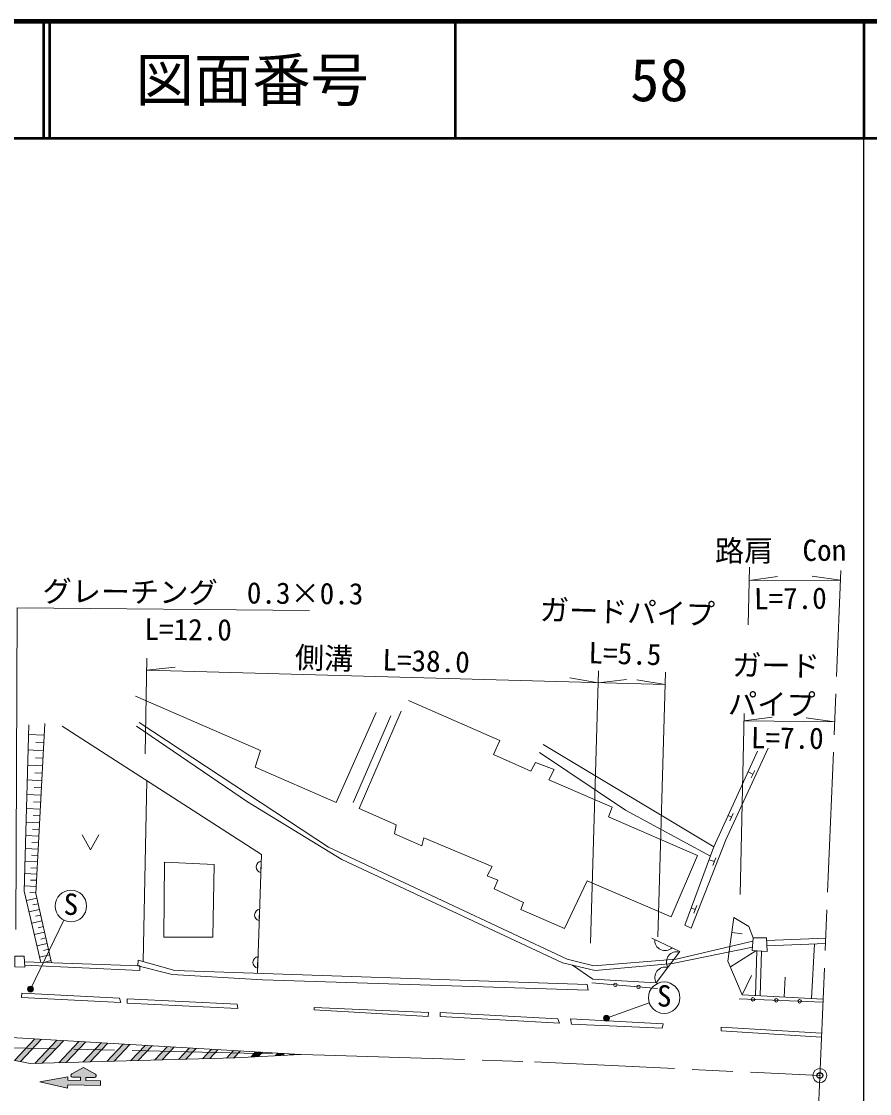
# Model space of a CAD drawing. Units: millimetres at full size, sheet at 1:1000; details may follow other scales. Extents: x 40000 to 680000, y 20000 to 380000.
# Drawn here: x 506852 to 579500, y 288182 to 380000 of the extents above; entities that cross this region are included whole.
import ezdxf
from ezdxf.enums import TextEntityAlignment as Align

# ---------------------------------------------------------------- set-up
doc = ezdxf.new("R2010")
doc.units = ezdxf.units.MM
doc.header["$LTSCALE"] = 1000
doc.header["$PDMODE"] = 32
doc.header["$PDSIZE"] = 500
doc.linetypes.add('CHAIN', pattern=[18.5, 12, -1.5, 3.5, -1.5])
for name, color, linetype, lineweight in [('M-BGD', 7, 'Continuous', 13), ('M-BGD-EXST', 7, 'Continuous', 13), ('M-BMK', 2, 'CHAIN', 13), ('M-BMK-SRVR', 3, 'Continuous', 13), ('M-STR-HTXT', 7, 'Continuous', 13), ('M-STR-STRC', 7, 'Continuous', 13), ('M-TTL', 2, 'Continuous', 140), ('M-TTL-BAND', 7, 'Continuous', 25), ('M-TTL-LINE', 7, 'Continuous', 50)]:
    doc.layers.add(name, color=color, linetype=linetype, lineweight=lineweight)
doc.layers.add('M-OTRS', color=6, linetype='Continuous')
doc.layers.add('M-TTL-TXT', color=7, linetype='Continuous')
doc.styles.add('ＭＳ ゴシック', font='')
doc.styles.get('ＭＳ ゴシック').set_extended_font_data('MS Gothic')

msp = doc.modelspace()

# ---------------------------------------------------------------- hatches: boundary and pattern name
at = {"layer": 'M-BGD-EXST'}
for points in [[(507847, 297251, -1), (507408, 297012, -0.41421), (507508, 297351, -0.41421)], [(557180, 294761, -1), (556741, 294522, -0.41421), (556841, 294861, -0.41421)]]:
    msp.add_hatch(color=256, dxfattribs=at).paths.add_polyline_path(points)
at = {"layer": 'M-STR-STRC'}
for points in [[(508583, 292829), (507996, 292863), (506252, 291022), (506774, 290919)], [(510475, 292718), (509887, 292753), (508004, 290764), (508641, 290781)], [(512366, 292607), (511779, 292642), (510055, 290821), (510691, 290838)], [(514258, 292496), (513671, 292531), (512105, 290877), (512742, 290895)], [(516150, 292385), (515563, 292420), (514156, 290934), (514792, 290952)], [(518042, 292275), (517455, 292309), (516207, 290991), (516843, 291008)], [(519934, 292164), (519347, 292198), (518257, 291048), (518894, 291065)], [(521826, 292053), (521238, 292087), (520308, 291104), (520944, 291122)], [(523717, 291942), (523130, 291976), (522358, 291161), (522995, 291179)], [(525609, 291831), (525022, 291865), (524409, 291218), (525045, 291235)], [(527501, 291720), (526914, 291755), (526491, 291308), (527143, 291342)], [(529393, 291609), (528806, 291644), (528592, 291418), (529244, 291452)], [(512374, 289571), (513117, 289555, 0.78564), (513192, 289837), (512158, 290401), (511170, 289878, 0.77336), (511237, 289595), (511907, 289581), (511901, 289306), (510822, 289329), (510828, 289604), (508421, 289182), (510808, 288657), (510813, 288932), (513624, 288872), (513632, 289269), (512368, 289296)]]:
    msp.add_hatch(color=256, dxfattribs=at).paths.add_polyline_path(points)

# ---------------------------------------------------------------- linework, layer by layer
at = {"layer": 'M-BGD'}
for p, q in [((538495, 320532), (535266, 313097)), ((510348, 319653), (527413, 308660)), ((508798, 318872), (507467, 318943)), ((508762, 318207), (508097, 318242)), ((551543, 318086), (566167, 309305)), ((567184, 309899), (570815, 317772)), ((508727, 317542), (507430, 317610)), ((508693, 316893), (508044, 316927)), ((569894, 317515), (566167, 309305)), ((508659, 316244), (507394, 316311)), ((508592, 314978), (507358, 315043)), ((508626, 315611), (507993, 315644)), ((517603, 314980), (517281, 299486)), ((569507, 315538), (569092, 315748)), ((569348, 315225), (569665, 315850)), ((508560, 314361), (507943, 314394)), ((508527, 313745), (507324, 313808)), ((508495, 313143), (507894, 313175)), ((508464, 312541), (507291, 312603)), ((508402, 311368), (507258, 311429)), ((508433, 311955), (507846, 311986)), ((567676, 311855), (567383, 311984)), ((567535, 311535), (567817, 312175)), ((508372, 310796), (507800, 310827)), ((508341, 310225), (507226, 310283)), ((508312, 309667), (507754, 309696)), ((564215, 302335), (567184, 309899)), ((508283, 309109), (507195, 309167)), ((508254, 308565), (507710, 308594)), ((527413, 308660), (527062, 298489)), ((566167, 309305), (563666, 302593)), ((508225, 308022), (507165, 308078)), ((527359, 307105), (527394, 308096)), ((566205, 308044), (565760, 308213)), ((566081, 307716), (566328, 308372)), ((508169, 306961), (507135, 307016)), ((508197, 307491), (507667, 307519)), ((508115, 305927), (507107, 305980)), ((508142, 306444), (507625, 306471)), ((508174, 304929), (507274, 304724)), ((508088, 305423), (507585, 305389)), ((508396, 303953), (507499, 303749)), ((508285, 304441), (507835, 304339)), ((527218, 302991), (527252, 303981)), ((564571, 303955), (564222, 304092)), ((564443, 303629), (564699, 304280)), ((508507, 303466), (508059, 303364)), ((508618, 302978), (507725, 302775)), ((508729, 302491), (508282, 302389)), ((563666, 302593), (564215, 302335)), ((508840, 302003), (507950, 301801)), ((508951, 301516), (508506, 301415)), ((569501, 301239), (562943, 299694)), ((567695, 301977), (568579, 301852)), ((570695, 301292), (575733, 301479)), ((509062, 301028), (508175, 300826)), ((509173, 300541), (508730, 300440)), ((562634, 299330), (569473, 300732)), ((567580, 299031), (569766, 300418)), ((569843, 300413), (569737, 296578)), ((570246, 300388), (570139, 296556)), ((570710, 300830), (575715, 301045)), ((574517, 296318), (574771, 301005)), ((509284, 300053), (508401, 299852)), ((509395, 299566), (508953, 299465)), ((527077, 298923), (527111, 299913)), ((555724, 297658), (561325, 297190)), ((568598, 296640), (569385, 298305)), ((572174, 296446), (572266, 298145)), ((568335, 296301), (575505, 296002))]:
    msp.add_line(p, q, dxfattribs=at)
for points in [[(516635, 322221), (527343, 317552), (526865, 316121), (533822, 313121), (537233, 320824)], [(539393, 320925), (535771, 312591), (538944, 311188), (538803, 310431), (541162, 309393), (541330, 310094), (547171, 307625), (546749, 306839), (547648, 306446), (547339, 305717), (549849, 304555), (549615, 303944), (553375, 302326), (555318, 306407), (562519, 303329), (564753, 308564), (557142, 311875), (557448, 312702), (552031, 315062), (552498, 315943), (550879, 316536), (550483, 315799), (547299, 317220), (547834, 318430), (540008, 321846)], [(507490, 319772), (507093, 305505), (508501, 299418)], [(509436, 299386), (508083, 305327), (508850, 319871)], [(516715, 319655), (526222, 313152), (534296, 308224), (553212, 299387), (555993, 298733), (562634, 299330)], [(562943, 299694), (555871, 299112), (553599, 299694), (533150, 309284), (516937, 319973)], [(551214, 317403), (558607, 312454), (565872, 308514)], [(512057, 310354), (512772, 309059), (513488, 310354)], [(569517, 301526), (569173, 302486), (567867, 303272), (567371, 299522), (568598, 296640), (575516, 296264)], [(560840, 301492), (563261, 300353), (561232, 297670)], [(507116, 299465), (516985, 299128), (517005, 298716), (507126, 299179)], [(561232, 297670), (555783, 297978), (554055, 299188)], [(575393, 293343), (566783, 293875), (566783, 293556), (575380, 293012)]]:
    msp.add_lwpolyline(points, dxfattribs=at)
for points in [[(523359, 307811), (523245, 301570), (519044, 301570), (519120, 308000)], [(569517, 301526), (569456, 300438), (570727, 300357), (570686, 301526)], [(506288, 299950), (506288, 299044), (507132, 298996), (507100, 299935)], [(555319, 297514), (520003, 298732), (516852, 299605), (516836, 299133), (519763, 298367), (527492, 297924), (555405, 297047)], [(506894, 296781), (506866, 296401), (515369, 295991), (515264, 296351)], [(515895, 296292), (515905, 295935), (525382, 295478), (525332, 295835)], [(531925, 295563), (531925, 295339), (541685, 294773), (541709, 295127)], [(542728, 295127), (542728, 294773), (552951, 294219), (552809, 294572)], [(553877, 294583), (553960, 294135), (561738, 293793), (561820, 294146)]]:
    msp.add_lwpolyline(points, close=True, dxfattribs=at)
for centre in [(557717, 297492), (559710, 297325), (569510, 296252), (571508, 296169), (573506, 296085)]:
    msp.add_circle(centre, 150, dxfattribs=at)
for centre, radius, start, end in [((527474, 307597), 505, 99.19552, 256.85371), ((527332, 303483), 505, 99.19552, 256.85371), ((561980, 301318), 886, 176.52928, 313.09742), ((562985, 299444), 886, 74.60775, 211.1759), ((527192, 299415), 505, 99.19552, 256.85371), ((561990, 298128), 886, 74.60775, 211.1759)]:
    msp.add_arc(centre, radius, start, end, dxfattribs=at)
at = {"layer": 'M-BGD-EXST'}
for p, q in [((507628, 297132), (510496, 303026)), ((556960, 294641), (560633, 295939))]:
    msp.add_line(p, q, dxfattribs=at)
for centre, radius in [((511087, 304240), 1350), ((561906, 296388), 1350), ((507628, 297132), 250), ((556960, 294641), 250)]:
    msp.add_circle(centre, radius, dxfattribs=at)
at = {"layer": 'M-BMK'}
msp.add_line((573581, 249966), (577050, 332984), dxfattribs=at)
msp.add_lwpolyline([(275100, 286207), (287253, 287256), (300540, 288163), (312681, 288649), (346557, 289510), (375050, 290265), (413864, 291445), (438709, 292123), (461393, 292316), (475229, 292457), (497832, 292303), (532811, 291482), (550813, 290895), (575242, 289722)], dxfattribs=at)
at = {"layer": 'M-BMK-SRVR'}
msp.add_circle((575242, 289722), 600, dxfattribs=at)
at = {"layer": 'M-OTRS'}
msp.add_point((575242, 289722), dxfattribs=at)
at = {"layer": 'M-STR-HTXT'}
for p, q in [((569088, 328334), (569215, 333263)), ((569186, 332108), (571614, 332466)), ((577016, 332162), (574582, 332487)), ((569186, 332108), (577016, 332162)), ((517457, 317281), (517590, 325468)), ((517574, 324434), (520013, 324708)), ((517574, 324434), (561981, 323205)), ((555601, 301066), (556282, 324378)), ((562012, 324258), (561354, 301603)), ((556253, 323363), (553832, 323772)), ((556253, 323363), (558692, 323637)), ((561981, 323205), (559560, 323613)), ((568425, 305238), (568748, 320729)), ((568734, 320091), (571169, 320406)), ((568734, 320091), (576508, 320005)), ((576508, 320005), (574080, 320374))]:
    msp.add_line(p, q, dxfattribs=at)
msp.add_lwpolyline([(506375, 302237), (506476, 329773), (531537, 329556)], dxfattribs=at)
at = {"layer": 'M-STR-STRC'}
for p, q in [((507996, 292863), (506252, 291022)), ((508583, 292829), (506774, 290919)), ((509887, 292753), (508004, 290764)), ((510475, 292718), (508641, 290781)), ((511779, 292642), (510055, 290821)), ((512366, 292607), (510691, 290838)), ((513671, 292531), (512105, 290877)), ((514258, 292496), (512742, 290895)), ((515563, 292420), (514156, 290934)), ((516150, 292385), (514792, 290952)), ((517455, 292309), (516207, 290991)), ((518042, 292275), (516843, 291008)), ((519347, 292198), (518257, 291048)), ((519934, 292164), (518894, 291065)), ((521238, 292087), (520308, 291104)), ((521826, 292053), (520944, 291122)), ((523130, 291976), (522358, 291161)), ((523717, 291942), (522995, 291179)), ((525022, 291865), (524409, 291218)), ((525609, 291831), (525045, 291235)), ((526914, 291755), (526491, 291308)), ((527501, 291720), (527143, 291342)), ((528806, 291644), (528592, 291418)), ((529393, 291609), (529244, 291452)), ((512158, 290401), (511170, 289878)), ((512158, 290401), (513192, 289837)), ((510828, 289604), (508421, 289182)), ((510828, 289604), (510822, 289329)), ((511901, 289306), (510822, 289329)), ((511907, 289581), (511237, 289595)), ((511901, 289306), (511907, 289581)), ((512368, 289296), (512374, 289571)), ((513632, 289269), (512368, 289296)), ((513117, 289555), (512374, 289571)), ((513624, 288872), (513632, 289269)), ((508421, 289182), (510808, 288657)), ((510813, 288932), (510808, 288657)), ((513624, 288872), (510813, 288932))]:
    msp.add_line(p, q, dxfattribs=at)
msp.add_lwpolyline([(491644, 293583), (501580, 293240), (530743, 291530), (525173, 291239), (507612, 290753), (498438, 292567)], close=True, dxfattribs=at)
for centre, start, end in [((511240, 289745), 117.90853, 268.7767), ((513120, 289705), 268.7767, 61.39535)]:
    msp.add_arc(centre, 150, start, end, dxfattribs=at)
at = {"layer": 'M-TTL'}
msp.add_line((680000, 380000), (40000, 380000), dxfattribs=at)
at = {"layer": 'M-TTL-BAND'}
msp.add_line((579000, 20000), (579000, 370000), dxfattribs=at)
at = {"layer": 'M-TTL-LINE'}
for p, q in [((508747, 380000), (508747, 370000)), ((509247, 380000), (509247, 370000)), ((543997, 380000), (543997, 370000)), ((579000, 380000), (579000, 370000)), ((40000, 370000), (680000, 370000))]:
    msp.add_line(p, q, dxfattribs=at)

# ---------------------------------------------------------------- texts
at = {"layer": 'M-BGD-EXST', "style": 'ＭＳ ゴシック'}
for p in [(510432, 302948), (561251, 295096)]:
    msp.add_text('S', height=1833, rotation=358.508, dxfattribs=at).set_placement(p, align=Align.BOTTOM_LEFT)
at = {"layer": 'M-STR-HTXT', "style": 'ＭＳ ゴシック'}
for s, rotation, p in [('路肩\u3000Con', 0.394, (566263, 333189)), ('グレーチング\u30000.3×0.3', 359.504, (508649, 329754)), ('L=7.0', 0.394, (569609, 329106)), ('ガードパイプ', 358.415, (551217, 328170)), ('L=12.0', 359.504, (517380, 326492)), ('側溝\u3000L=38.0', 358.415, (530239, 324083)), ('L=5.5', 358.415, (555392, 324486)), ('ガード', 359.367, (567726, 323422)), ('パイプ', 359.367, (567358, 320106)), ('L=7.0', 359.367, (569323, 317208))]:
    msp.add_text(s, height=1833, rotation=rotation, dxfattribs=at).set_placement(p, align=Align.BOTTOM_LEFT)
at = {"layer": 'M-TTL-TXT', "style": 'ＭＳ ゴシック'}
for s, p in [('図面番号', (526622, 375000)), ('58', (561497, 375000))]:
    msp.add_text(s, height=3666, dxfattribs=at).set_placement(p, align=Align.MIDDLE_CENTER)

doc.saveas('drawing.dxf')
